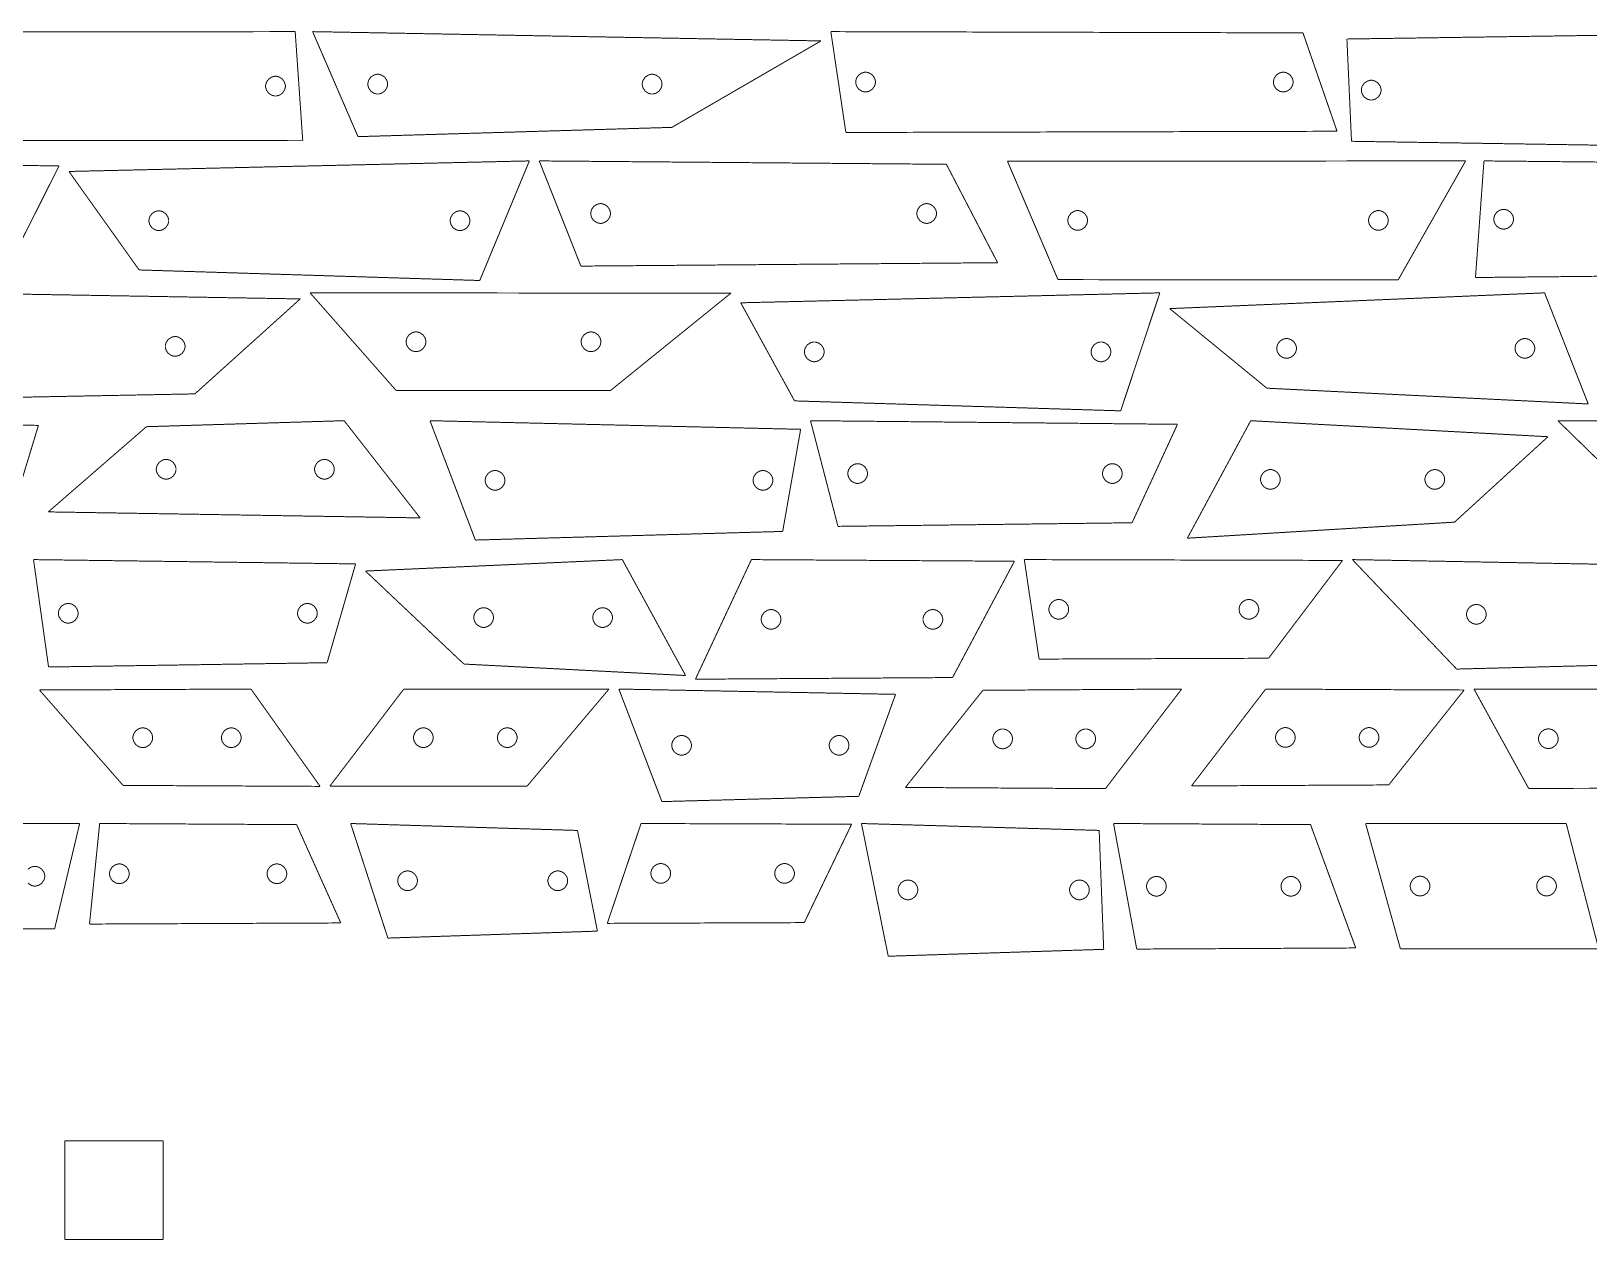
# Model space of a CAD drawing. Extents: x 0 to 51.8, y 1.6 to 26.8.
# Drawn here: x 25.17 to 41.64, y 1.56 to 14.34 of the extents above; entities that cross this region are included whole.
import ezdxf

# ---------------------------------------------------------------- set-up
doc = ezdxf.new("R2010")
doc.units = 0
doc.layers.get('0').update_dxf_attribs({"linetype": 'CONTINUOUS'})

msp = doc.modelspace()

# ---------------------------------------------------------------- linework, layer by layer
at = {"color": 0, "const_width": 0.01042}
for points in [[(22.6238, 14.3333), (27.9574, 14.3381)], [(27.9574, 14.3381), (28.0372, 13.1849)], [(28.1414, 14.3381), (33.5165, 14.2399)], [(28.1414, 14.3381), (28.6215, 13.2275)], [(33.6207, 14.3381), (38.6126, 14.325)], [(33.6207, 14.3381), (33.7796, 13.2714)], [(38.6126, 14.325), (38.9729, 13.2844)], [(39.0771, 14.2601), (44.424, 14.3381)], [(33.5165, 14.2399), (31.9396, 13.3256)], [(39.0771, 14.2601), (39.1257, 13.1783)], [(22.7051, 13.1896), (28.0372, 13.1849)], [(28.6215, 13.2275), (31.9396, 13.3256)], [(33.7796, 13.2714), (38.9729, 13.2844)], [(39.1257, 13.1783), (44.1097, 13.1005)], [(20.5243, 12.9709), (25.4611, 12.9183)], [(25.4611, 12.9183), (24.8844, 11.7726)], [(25.5653, 12.8592), (30.4333, 12.9709)], [(25.5653, 12.8592), (26.3071, 11.8178)], [(30.4333, 12.9709), (29.9087, 11.706)], [(30.5375, 12.9709), (34.8424, 12.9351)], [(30.5375, 12.9709), (30.9781, 11.8583)], [(34.8424, 12.9351), (35.3839, 11.8942)], [(35.4881, 12.9674), (40.3324, 12.9709)], [(35.4881, 12.9674), (36.0222, 11.7152)], [(40.3324, 12.9709), (39.6185, 11.7117)], [(40.526, 12.9709), (40.4365, 11.7376)], [(40.526, 12.9709), (45.2426, 12.9245)], [(30.9781, 11.8583), (35.3839, 11.8942)], [(26.3071, 11.8178), (29.9087, 11.706)], [(36.0222, 11.7152), (39.6185, 11.7117)], [(40.4365, 11.7376), (45.0368, 11.784)], [(24.2614, 11.5753), (28.0108, 11.5113)], [(28.115, 11.5753), (32.564, 11.5722)], [(28.115, 11.5753), (29.0264, 10.541)], [(32.564, 11.5722), (31.2933, 10.5441)], [(32.6682, 11.4701), (37.0993, 11.5753)], [(37.0993, 11.5753), (36.6853, 10.3275)], [(37.2035, 11.4086), (41.1671, 11.5753)], [(41.1671, 11.5753), (41.6285, 10.4003)], [(28.0108, 11.5113), (26.8968, 10.5069)], [(32.6682, 11.4701), (33.2372, 10.4327)], [(37.2035, 11.4086), (38.231, 10.5671)], [(29.0264, 10.541), (31.2933, 10.5441)], [(38.231, 10.5671), (41.6285, 10.4003)], [(23.5617, 10.4429), (26.8968, 10.5069)], [(33.2372, 10.4327), (36.6853, 10.3275)], [(21.2974, 10.2233), (25.2429, 10.1738)], [(26.3847, 10.1599), (28.475, 10.2233)], [(28.475, 10.2233), (29.2782, 9.19536)], [(29.3824, 10.2233), (33.3015, 10.1321)], [(29.3824, 10.2233), (29.8622, 8.96089)], [(33.4057, 10.2233), (37.2858, 10.1852)], [(33.4057, 10.2233), (33.696, 9.10568)], [(38.06, 10.2233), (37.39, 8.98062)], [(38.06, 10.2233), (41.2029, 10.0538)], [(41.3071, 10.2233), (45.0964, 10.2135)], [(41.3071, 10.2233), (42.3804, 9.17567)], [(25.2429, 10.1738), (24.8579, 8.90788)], [(26.3847, 10.1599), (25.3471, 9.25874)], [(33.3015, 10.1321), (33.1114, 9.05214)], [(37.2858, 10.1852), (36.8054, 9.14382)], [(41.2029, 10.0538), (40.2146, 9.15022)], [(25.3471, 9.25874), (29.2782, 9.19536)], [(33.696, 9.10568), (36.8054, 9.14382)], [(37.39, 8.98062), (40.2146, 9.15022)], [(29.8622, 8.96089), (33.1114, 9.05214)], [(25.1906, 8.75418), (28.5964, 8.70876)], [(25.1906, 8.75418), (25.3496, 7.61828)], [(28.7006, 8.63314), (31.416, 8.75418)], [(31.416, 8.75418), (32.0849, 7.52838)], [(32.7807, 8.75418), (32.189, 7.48926)], [(32.7807, 8.75418), (35.5618, 8.73671)], [(35.5618, 8.73671), (34.9076, 7.50678)], [(35.666, 8.75418), (39.0307, 8.74544)], [(35.666, 8.75418), (35.8224, 7.7021)], [(39.0307, 8.74544), (38.2489, 7.71083)], [(39.1349, 8.75418), (42.2671, 8.69586)], [(39.1349, 8.75418), (40.2375, 7.59625)], [(28.5964, 8.70876), (28.2949, 7.66368)], [(28.7006, 8.63314), (29.7414, 7.64942)], [(25.3496, 7.61828), (28.2949, 7.66368)], [(29.7414, 7.64942), (32.0849, 7.52838)], [(35.8224, 7.7021), (38.2489, 7.71083)], [(40.2375, 7.59625), (42.4844, 7.65457)], [(32.189, 7.48926), (34.9076, 7.50678)], [(25.2535, 7.37511), (27.49, 7.3851)], [(25.2535, 7.37511), (26.1378, 6.36589)], [(27.49, 7.3851), (28.2207, 6.35585)], [(29.1039, 7.38254), (28.3249, 6.35949)], [(29.1039, 7.38254), (31.2751, 7.3851)], [(31.2751, 7.3851), (30.4081, 6.35693)], [(31.3793, 7.3851), (34.3049, 7.32921)], [(31.3793, 7.3851), (31.8344, 6.19461)], [(34.3049, 7.32921), (33.9161, 6.25054)], [(35.2289, 7.37224), (34.409, 6.34462)], [(35.2289, 7.37224), (37.33, 7.3851)], [(37.33, 7.3851), (36.524, 6.33176)], [(38.2182, 7.3851), (37.4342, 6.36079)], [(38.2182, 7.3851), (40.3165, 7.37489)], [(40.3165, 7.37489), (39.5192, 6.37104)], [(40.4207, 7.3851), (43.2975, 7.38319)], [(40.4207, 7.3851), (40.9985, 6.33453)], [(26.1378, 6.36589), (28.2207, 6.35585)], [(28.3249, 6.35949), (30.4081, 6.35693)], [(34.409, 6.34462), (36.524, 6.33176)], [(37.4342, 6.36079), (39.5192, 6.37104)], [(40.9985, 6.33453), (43.0807, 6.33649)], [(31.8344, 6.19461), (33.9161, 6.25054)], [(23.0119, 5.95796), (25.6785, 5.96306)], [(25.6785, 5.96306), (25.4135, 4.84814)], [(25.89, 5.96306), (25.7826, 4.89953)], [(25.89, 5.96306), (27.9721, 5.95128)], [(27.9721, 5.95128), (28.4394, 4.91129)], [(28.5436, 5.96306), (30.9422, 5.88971)], [(28.5436, 5.96306), (28.9372, 4.75136)], [(31.6142, 5.96306), (31.2571, 4.90707)], [(31.6142, 5.96306), (33.8403, 5.95535)], [(33.8403, 5.95535), (33.3397, 4.91476)], [(33.9444, 5.96306), (36.4578, 5.89014)], [(33.9444, 5.96306), (34.2276, 4.55925)], [(36.6097, 5.96306), (38.6928, 5.95122)], [(36.6097, 5.96306), (36.8549, 4.63499)], [(38.6928, 5.95122), (39.1704, 4.64681)], [(39.2746, 5.96306), (41.396, 5.96268)], [(39.2746, 5.96306), (39.6424, 4.63878)], [(41.396, 5.96268), (41.7386, 4.63921)], [(30.9422, 5.88971), (31.1529, 4.82471)], [(36.4578, 5.89014), (36.5056, 4.63222)], [(25.1314, 5.47928), (25.1644, 5.50163), (25.195, 5.50976), (25.2051, 5.50976), (25.2151, 5.50976), (25.2456, 5.50163), (25.2787, 5.47928), (25.3011, 5.44618), (25.3093, 5.41575), (25.3093, 5.4056), (25.3093, 5.4056), (25.3093, 5.39551), (25.3011, 5.36507), (25.2787, 5.33197), (25.2456, 5.30963), (25.2151, 5.30143), (25.2051, 5.30143), (25.195, 5.30143), (25.1644, 5.30963), (25.1314, 5.33197)], [(23.3199, 4.85325), (25.4135, 4.84814)], [(25.7826, 4.89953), (28.4394, 4.91129)], [(28.9372, 4.75136), (31.1529, 4.82471)], [(31.2571, 4.90707), (33.3397, 4.91476)], [(34.2276, 4.55925), (36.5056, 4.63222)], [(36.8549, 4.63499), (39.1704, 4.64681)], [(39.6424, 4.63878), (41.7386, 4.63921)]]:
    msp.add_lwpolyline(points, dxfattribs=at)
for points in [[(27.8532, 13.7614), (27.8532, 13.7514), (27.845, 13.7209), (27.8226, 13.6878), (27.7896, 13.6655), (27.7592, 13.6573), (27.749, 13.6573), (27.7389, 13.6573), (27.7085, 13.6655), (27.6754, 13.6878), (27.6531, 13.7209), (27.6449, 13.7514), (27.6449, 13.7614), (27.6449, 13.7716), (27.6531, 13.802), (27.6754, 13.8351), (27.7085, 13.8575), (27.7389, 13.8656), (27.749, 13.8656), (27.7592, 13.8656), (27.7896, 13.8575), (27.8226, 13.8351), (27.845, 13.802), (27.8532, 13.7716), (27.8532, 13.7614)], [(28.934, 13.7828), (28.934, 13.7727), (28.9258, 13.7422), (28.9035, 13.7092), (28.8704, 13.6868), (28.84, 13.6786), (28.8299, 13.6786), (28.8197, 13.6786), (28.7893, 13.6868), (28.7562, 13.7092), (28.7339, 13.7422), (28.7257, 13.7727), (28.7257, 13.7828), (28.7257, 13.7929), (28.7339, 13.8233), (28.7562, 13.8564), (28.7893, 13.8788), (28.8197, 13.8869), (28.8299, 13.8869), (28.84, 13.8869), (28.8704, 13.8788), (28.9035, 13.8564), (28.9258, 13.8233), (28.934, 13.7929), (28.934, 13.7828)], [(31.8354, 13.7828), (31.8354, 13.7727), (31.8272, 13.7422), (31.8049, 13.7092), (31.7718, 13.6868), (31.7414, 13.6786), (31.7312, 13.6786), (31.7211, 13.6786), (31.6907, 13.6868), (31.6575, 13.7092), (31.6351, 13.7422), (31.6271, 13.7727), (31.6271, 13.7828), (31.6271, 13.7929), (31.6351, 13.8233), (31.6575, 13.8564), (31.6907, 13.8788), (31.7211, 13.8869), (31.7312, 13.8869), (31.7414, 13.8869), (31.7718, 13.8788), (31.8049, 13.8564), (31.8272, 13.8233), (31.8354, 13.7929), (31.8354, 13.7828)], [(34.0921, 13.8047), (34.0921, 13.7946), (34.0839, 13.7642), (34.0615, 13.7311), (34.0285, 13.7087), (33.9981, 13.7005), (33.9879, 13.7005), (33.9778, 13.7005), (33.9474, 13.7087), (33.9142, 13.7311), (33.8918, 13.7642), (33.8837, 13.7946), (33.8837, 13.8047), (33.8837, 13.8148), (33.8918, 13.8453), (33.9142, 13.8784), (33.9474, 13.9007), (33.9778, 13.9089), (33.9879, 13.9089), (33.9981, 13.9089), (34.0285, 13.9007), (34.0615, 13.8784), (34.0839, 13.8453), (34.0921, 13.8148), (34.0921, 13.8047)], [(38.5085, 13.8047), (38.5085, 13.7946), (38.5003, 13.7642), (38.4779, 13.7311), (38.4447, 13.7087), (38.4143, 13.7005), (38.4043, 13.7005), (38.3942, 13.7005), (38.3636, 13.7087), (38.3306, 13.7311), (38.3082, 13.7642), (38.3001, 13.7946), (38.3001, 13.8047), (38.3001, 13.8148), (38.3082, 13.8453), (38.3306, 13.8784), (38.3636, 13.9007), (38.3942, 13.9089), (38.4043, 13.9089), (38.4143, 13.9089), (38.4447, 13.9007), (38.4779, 13.8784), (38.5003, 13.8453), (38.5085, 13.8148), (38.5085, 13.8047)], [(39.4382, 13.7192), (39.4382, 13.7092), (39.43, 13.6787), (39.4076, 13.6456), (39.3744, 13.6233), (39.344, 13.6151), (39.334, 13.6151), (39.3239, 13.6151), (39.2935, 13.6233), (39.2603, 13.6456), (39.2379, 13.6787), (39.2299, 13.7092), (39.2299, 13.7192), (39.2299, 13.7294), (39.2379, 13.7598), (39.2603, 13.7929), (39.2935, 13.8153), (39.3239, 13.8234), (39.334, 13.8234), (39.344, 13.8234), (39.3744, 13.8153), (39.4076, 13.7929), (39.43, 13.7598), (39.4382, 13.7294), (39.4382, 13.7192)], [(31.2906, 12.4147), (31.2906, 12.4046), (31.2824, 12.3741), (31.26, 12.341), (31.2269, 12.3187), (31.1964, 12.3105), (31.1864, 12.3105), (31.1762, 12.3105), (31.1458, 12.3187), (31.1126, 12.341), (31.0903, 12.3741), (31.0822, 12.4046), (31.0822, 12.4147), (31.0822, 12.4248), (31.0903, 12.4552), (31.1126, 12.4883), (31.1458, 12.5107), (31.1762, 12.5188), (31.1864, 12.5188), (31.1964, 12.5188), (31.2269, 12.5107), (31.26, 12.4883), (31.2824, 12.4552), (31.2906, 12.4248), (31.2906, 12.4147)], [(34.7382, 12.4147), (34.7382, 12.4046), (34.73, 12.3741), (34.7076, 12.341), (34.6746, 12.3187), (34.6442, 12.3105), (34.634, 12.3105), (34.6239, 12.3105), (34.5935, 12.3187), (34.5604, 12.341), (34.5381, 12.3741), (34.5299, 12.4046), (34.5299, 12.4147), (34.5299, 12.4248), (34.5381, 12.4552), (34.5604, 12.4883), (34.5935, 12.5107), (34.6239, 12.5188), (34.634, 12.5188), (34.6442, 12.5188), (34.6746, 12.5107), (34.7076, 12.4883), (34.73, 12.4552), (34.7382, 12.4248), (34.7382, 12.4147)], [(26.6196, 12.3385), (26.6196, 12.3284), (26.6114, 12.298), (26.589, 12.2649), (26.556, 12.2425), (26.5256, 12.2343), (26.5154, 12.2343), (26.5053, 12.2343), (26.4749, 12.2425), (26.4417, 12.2649), (26.4194, 12.298), (26.4112, 12.3284), (26.4112, 12.3385), (26.4112, 12.3486), (26.4194, 12.3791), (26.4417, 12.4122), (26.4749, 12.4345), (26.5053, 12.4427), (26.5154, 12.4427), (26.5256, 12.4427), (26.556, 12.4345), (26.589, 12.4122), (26.6114, 12.3791), (26.6196, 12.3486), (26.6196, 12.3385)], [(29.8046, 12.3385), (29.8046, 12.3284), (29.7964, 12.298), (29.774, 12.2649), (29.7408, 12.2425), (29.7104, 12.2343), (29.7004, 12.2343), (29.6903, 12.2343), (29.6597, 12.2425), (29.6267, 12.2649), (29.6043, 12.298), (29.5962, 12.3284), (29.5962, 12.3385), (29.5962, 12.3486), (29.6043, 12.3791), (29.6267, 12.4122), (29.6597, 12.4345), (29.6903, 12.4427), (29.7004, 12.4427), (29.7104, 12.4427), (29.7408, 12.4345), (29.774, 12.4122), (29.7964, 12.3791), (29.8046, 12.3486), (29.8046, 12.3385)], [(36.3347, 12.3413), (36.3347, 12.3312), (36.3265, 12.3008), (36.3042, 12.2677), (36.2711, 12.2453), (36.2407, 12.2371), (36.2306, 12.2371), (36.2204, 12.2371), (36.19, 12.2453), (36.1569, 12.2677), (36.1346, 12.3008), (36.1264, 12.3312), (36.1264, 12.3413), (36.1264, 12.3515), (36.1346, 12.3819), (36.1569, 12.415), (36.19, 12.4373), (36.2204, 12.4455), (36.2306, 12.4455), (36.2407, 12.4455), (36.2711, 12.4373), (36.3042, 12.415), (36.3265, 12.3819), (36.3347, 12.3515), (36.3347, 12.3413)], [(39.5143, 12.3413), (39.5143, 12.3312), (39.5061, 12.3008), (39.4838, 12.2677), (39.4507, 12.2453), (39.4203, 12.2371), (39.4101, 12.2371), (39.4, 12.2371), (39.3696, 12.2453), (39.3365, 12.2677), (39.3142, 12.3008), (39.306, 12.3312), (39.306, 12.3413), (39.306, 12.3515), (39.3142, 12.3819), (39.3365, 12.415), (39.3696, 12.4373), (39.4, 12.4455), (39.4101, 12.4455), (39.4203, 12.4455), (39.4507, 12.4373), (39.4838, 12.415), (39.5061, 12.3819), (39.5143, 12.3515), (39.5143, 12.3413)], [(40.8385, 12.3542), (40.8385, 12.3441), (40.8303, 12.3137), (40.8079, 12.2806), (40.7749, 12.2583), (40.7444, 12.2501), (40.7343, 12.2501), (40.7242, 12.2501), (40.6937, 12.2583), (40.6607, 12.2806), (40.6383, 12.3137), (40.6301, 12.3441), (40.6301, 12.3542), (40.6301, 12.3644), (40.6383, 12.3948), (40.6607, 12.4279), (40.6937, 12.4503), (40.7242, 12.4584), (40.7343, 12.4584), (40.7444, 12.4584), (40.7749, 12.4503), (40.8079, 12.4279), (40.8303, 12.3948), (40.8385, 12.3644), (40.8385, 12.3542)], [(26.7926, 11.0091), (26.7926, 10.999), (26.7844, 10.9686), (26.7621, 10.9355), (26.729, 10.9131), (26.6986, 10.9049), (26.6885, 10.9049), (26.6783, 10.9049), (26.6479, 10.9131), (26.6149, 10.9355), (26.5925, 10.9686), (26.5843, 10.999), (26.5843, 11.0091), (26.5843, 11.0193), (26.5925, 11.0497), (26.6149, 11.0828), (26.6479, 11.1051), (26.6783, 11.1133), (26.6885, 11.1133), (26.6986, 11.1133), (26.729, 11.1051), (26.7621, 11.0828), (26.7844, 11.0497), (26.7926, 11.0193), (26.7926, 11.0091)], [(29.3389, 11.0581), (29.3389, 11.048), (29.3307, 11.0176), (29.3083, 10.9845), (29.2753, 10.9621), (29.2449, 10.9539), (29.2347, 10.9539), (29.2246, 10.9539), (29.1942, 10.9621), (29.161, 10.9845), (29.1386, 11.0176), (29.1306, 11.048), (29.1306, 11.0581), (29.1306, 11.0683), (29.1386, 11.0987), (29.161, 11.1318), (29.1942, 11.1541), (29.2246, 11.1623), (29.2347, 11.1623), (29.2449, 11.1623), (29.2753, 11.1541), (29.3083, 11.1318), (29.3307, 11.0987), (29.3389, 11.0683), (29.3389, 11.0581)], [(31.1892, 11.0581), (31.1892, 11.048), (31.181, 11.0176), (31.1586, 10.9845), (31.1256, 10.9621), (31.0951, 10.9539), (31.085, 10.9539), (31.0749, 10.9539), (31.0444, 10.9621), (31.0114, 10.9845), (30.989, 11.0176), (30.9808, 11.048), (30.9808, 11.0581), (30.9808, 11.0683), (30.989, 11.0987), (31.0114, 11.1318), (31.0444, 11.1541), (31.0749, 11.1623), (31.085, 11.1623), (31.0951, 11.1623), (31.1256, 11.1541), (31.1586, 11.1318), (31.181, 11.0987), (31.1892, 11.0683), (31.1892, 11.0581)], [(33.5497, 10.9514), (33.5497, 10.9413), (33.5415, 10.9109), (33.5192, 10.8778), (33.4861, 10.8554), (33.4556, 10.8472), (33.4456, 10.8472), (33.4354, 10.8472), (33.405, 10.8554), (33.3718, 10.8778), (33.3494, 10.9109), (33.3414, 10.9413), (33.3414, 10.9514), (33.3414, 10.9615), (33.3494, 10.992), (33.3718, 11.0251), (33.405, 11.0474), (33.4354, 11.0556), (33.4456, 11.0556), (33.4556, 11.0556), (33.4861, 11.0474), (33.5192, 11.0251), (33.5415, 10.992), (33.5497, 10.9615), (33.5497, 10.9514)], [(36.5811, 10.9514), (36.5811, 10.9413), (36.5729, 10.9109), (36.5506, 10.8778), (36.5174, 10.8554), (36.4869, 10.8472), (36.4769, 10.8472), (36.4668, 10.8472), (36.4362, 10.8554), (36.4032, 10.8778), (36.3808, 10.9109), (36.3728, 10.9413), (36.3728, 10.9514), (36.3728, 10.9615), (36.3808, 10.992), (36.4032, 11.0251), (36.4362, 11.0474), (36.4668, 11.0556), (36.4769, 11.0556), (36.4869, 11.0556), (36.5174, 11.0474), (36.5506, 11.0251), (36.5729, 10.992), (36.5811, 10.9615), (36.5811, 10.9514)], [(38.5435, 10.9878), (38.5435, 10.9777), (38.5353, 10.9473), (38.5129, 10.9142), (38.4797, 10.8918), (38.4493, 10.8836), (38.4393, 10.8836), (38.429, 10.8836), (38.3986, 10.8918), (38.3656, 10.9142), (38.3432, 10.9473), (38.3351, 10.9777), (38.3351, 10.9878), (38.3351, 10.9979), (38.3432, 11.0284), (38.3656, 11.0615), (38.3986, 11.0838), (38.429, 11.092), (38.4393, 11.092), (38.4493, 11.092), (38.4797, 11.0838), (38.5129, 11.0615), (38.5353, 11.0284), (38.5435, 10.9979), (38.5435, 10.9878)], [(41.0629, 10.9878), (41.0629, 10.9777), (41.0547, 10.9473), (41.0324, 10.9142), (40.9993, 10.8918), (40.9688, 10.8836), (40.9588, 10.8836), (40.9486, 10.8836), (40.9182, 10.8918), (40.885, 10.9142), (40.8626, 10.9473), (40.8546, 10.9777), (40.8546, 10.9878), (40.8546, 10.9979), (40.8626, 11.0284), (40.885, 11.0615), (40.9182, 11.0838), (40.9486, 11.092), (40.9588, 11.092), (40.9688, 11.092), (40.9993, 11.0838), (41.0324, 11.0615), (41.0547, 11.0284), (41.0629, 10.9979), (41.0629, 10.9878)], [(26.6972, 9.70936), (26.6972, 9.69928), (26.689, 9.66883), (26.6667, 9.63574), (26.6336, 9.61339), (26.6032, 9.60519), (26.5931, 9.60519), (26.5829, 9.60519), (26.5525, 9.61339), (26.5194, 9.63574), (26.4971, 9.66883), (26.4889, 9.69928), (26.4889, 9.70936), (26.4889, 9.71951), (26.4971, 9.74994), (26.5194, 9.78304), (26.5525, 9.80539), (26.5829, 9.81353), (26.5931, 9.81353), (26.6032, 9.81353), (26.6336, 9.80539), (26.6667, 9.78304), (26.689, 9.74994), (26.6972, 9.71951), (26.6972, 9.70936)], [(28.3708, 9.70936), (28.3708, 9.69928), (28.3626, 9.66883), (28.3403, 9.63574), (28.3072, 9.61339), (28.2768, 9.60519), (28.2667, 9.60519), (28.2565, 9.60519), (28.2261, 9.61339), (28.1929, 9.63574), (28.1707, 9.66883), (28.1625, 9.69928), (28.1625, 9.70936), (28.1625, 9.71951), (28.1707, 9.74994), (28.1929, 9.78304), (28.2261, 9.80539), (28.2565, 9.81353), (28.2667, 9.81353), (28.2768, 9.81353), (28.3072, 9.80539), (28.3403, 9.78304), (28.3626, 9.74994), (28.3708, 9.71951), (28.3708, 9.70936)], [(34.0085, 9.6645), (34.0085, 9.6544), (34.0003, 9.62397), (33.9779, 9.59088), (33.9449, 9.56853), (33.9144, 9.56033), (33.9043, 9.56033), (33.8942, 9.56033), (33.8637, 9.56853), (33.8307, 9.59088), (33.8083, 9.62397), (33.8001, 9.6544), (33.8001, 9.6645), (33.8001, 9.67464), (33.8083, 9.70508), (33.8307, 9.73817), (33.8637, 9.76053), (33.8942, 9.76867), (33.9043, 9.76867), (33.9144, 9.76867), (33.9449, 9.76053), (33.9779, 9.73817), (34.0003, 9.70508), (34.0085, 9.67464), (34.0085, 9.6645)], [(36.7013, 9.6645), (36.7013, 9.6544), (36.6931, 9.62397), (36.6707, 9.59088), (36.6376, 9.56853), (36.6071, 9.56033), (36.5971, 9.56033), (36.5869, 9.56033), (36.5565, 9.56853), (36.5233, 9.59088), (36.501, 9.62397), (36.4929, 9.6544), (36.4929, 9.6645), (36.4929, 9.67464), (36.501, 9.70508), (36.5233, 9.73817), (36.5565, 9.76053), (36.5869, 9.76867), (36.5971, 9.76867), (36.6071, 9.76867), (36.6376, 9.76053), (36.6707, 9.73817), (36.6931, 9.70508), (36.7013, 9.67464), (36.7013, 9.6645)], [(30.1747, 9.59213), (30.1747, 9.58203), (30.1665, 9.5516), (30.1442, 9.5185), (30.1111, 9.49615), (30.0806, 9.48796), (30.0706, 9.48796), (30.0604, 9.48796), (30.03, 9.49615), (29.9968, 9.5185), (29.9744, 9.5516), (29.9664, 9.58203), (29.9664, 9.59213), (29.9664, 9.60226), (29.9744, 9.63271), (29.9968, 9.66581), (30.03, 9.68815), (30.0604, 9.69629), (30.0706, 9.69629), (30.0806, 9.69629), (30.1111, 9.68815), (30.1442, 9.66581), (30.1665, 9.63271), (30.1747, 9.60226), (30.1747, 9.59213)], [(33.0072, 9.59213), (33.0072, 9.58203), (32.999, 9.5516), (32.9767, 9.5185), (32.9436, 9.49615), (32.9132, 9.48796), (32.9031, 9.48796), (32.8929, 9.48796), (32.8625, 9.49615), (32.8293, 9.5185), (32.8071, 9.5516), (32.7989, 9.58203), (32.7989, 9.59213), (32.7989, 9.60226), (32.8071, 9.63271), (32.8293, 9.66581), (32.8625, 9.68815), (32.8929, 9.69629), (32.9031, 9.69629), (32.9132, 9.69629), (32.9436, 9.68815), (32.9767, 9.66581), (32.999, 9.63271), (33.0072, 9.60226), (33.0072, 9.59213)], [(38.3725, 9.602), (38.3725, 9.5919), (38.3643, 9.56147), (38.3419, 9.52838), (38.3088, 9.50603), (38.2783, 9.49783), (38.2683, 9.49783), (38.2582, 9.49783), (38.2276, 9.50603), (38.1946, 9.52838), (38.1722, 9.56147), (38.1642, 9.5919), (38.1642, 9.602), (38.1642, 9.61214), (38.1722, 9.64258), (38.1946, 9.67567), (38.2276, 9.69803), (38.2582, 9.70617), (38.2683, 9.70617), (38.2783, 9.70617), (38.3088, 9.69803), (38.3419, 9.67567), (38.3643, 9.64258), (38.3725, 9.61214), (38.3725, 9.602)], [(40.1104, 9.602), (40.1104, 9.5919), (40.1022, 9.56147), (40.0799, 9.52838), (40.0468, 9.50603), (40.0164, 9.49783), (40.0062, 9.49783), (39.9961, 9.49783), (39.9657, 9.50603), (39.9325, 9.52838), (39.9103, 9.56147), (39.9021, 9.5919), (39.9021, 9.602), (39.9021, 9.61214), (39.9103, 9.64258), (39.9325, 9.67567), (39.9657, 9.69803), (39.9961, 9.70617), (40.0062, 9.70617), (40.0164, 9.70617), (40.0468, 9.69803), (40.0799, 9.67567), (40.1022, 9.64258), (40.1104, 9.61214), (40.1104, 9.602)], [(25.6621, 8.18625), (25.6621, 8.17617), (25.6539, 8.14572), (25.6315, 8.11263), (25.5985, 8.09028), (25.5679, 8.08208), (25.5579, 8.08208), (25.5478, 8.08208), (25.5174, 8.09028), (25.4842, 8.11263), (25.4618, 8.14572), (25.4538, 8.17617), (25.4538, 8.18625), (25.4538, 8.1964), (25.4618, 8.22683), (25.4842, 8.25993), (25.5174, 8.28228), (25.5478, 8.29042), (25.5579, 8.29042), (25.5679, 8.29042), (25.5985, 8.28228), (25.6315, 8.25993), (25.6539, 8.22683), (25.6621, 8.1964), (25.6621, 8.18625)], [(28.1907, 8.18625), (28.1907, 8.17617), (28.1825, 8.14572), (28.1601, 8.11263), (28.1271, 8.09028), (28.0967, 8.08208), (28.0865, 8.08208), (28.0764, 8.08208), (28.046, 8.09028), (28.0129, 8.11263), (27.9906, 8.14572), (27.9824, 8.17617), (27.9824, 8.18625), (27.9824, 8.1964), (27.9906, 8.22683), (28.0129, 8.25993), (28.046, 8.28228), (28.0764, 8.29042), (28.0865, 8.29042), (28.0967, 8.29042), (28.1271, 8.28228), (28.1601, 8.25993), (28.1825, 8.22683), (28.1907, 8.1964), (28.1907, 8.18625)], [(30.0539, 8.14128), (30.0539, 8.13118), (30.0457, 8.10075), (30.0233, 8.06765), (29.9903, 8.04531), (29.9599, 8.03711), (29.9497, 8.03711), (29.9396, 8.03711), (29.9092, 8.04531), (29.876, 8.06765), (29.8536, 8.10075), (29.8456, 8.13118), (29.8456, 8.14128), (29.8456, 8.15142), (29.8536, 8.18186), (29.876, 8.21496), (29.9092, 8.23731), (29.9396, 8.24544), (29.9497, 8.24544), (29.9599, 8.24544), (29.9903, 8.23731), (30.0233, 8.21496), (30.0457, 8.18186), (30.0539, 8.15142), (30.0539, 8.14128)], [(31.3118, 8.14128), (31.3118, 8.13118), (31.3036, 8.10075), (31.2813, 8.06765), (31.2482, 8.04531), (31.2178, 8.03711), (31.2076, 8.03711), (31.1975, 8.03711), (31.1671, 8.04531), (31.1339, 8.06765), (31.1117, 8.10075), (31.1035, 8.13118), (31.1035, 8.14128), (31.1035, 8.15142), (31.1117, 8.18186), (31.1339, 8.21496), (31.1671, 8.23731), (31.1975, 8.24544), (31.2076, 8.24544), (31.2178, 8.24544), (31.2482, 8.23731), (31.2813, 8.21496), (31.3036, 8.18186), (31.3118, 8.15142), (31.3118, 8.14128)], [(36.1349, 8.22814), (36.1349, 8.21804), (36.1268, 8.18761), (36.1044, 8.15451), (36.0712, 8.13217), (36.0408, 8.12397), (36.0307, 8.12397), (36.0206, 8.12397), (35.9901, 8.13217), (35.9571, 8.15451), (35.9347, 8.18761), (35.9265, 8.21804), (35.9265, 8.22814), (35.9265, 8.23828), (35.9347, 8.26872), (35.9571, 8.30181), (35.9901, 8.32417), (36.0206, 8.33231), (36.0307, 8.33231), (36.0408, 8.33231), (36.0712, 8.32417), (36.1044, 8.30181), (36.1268, 8.26872), (36.1349, 8.23828), (36.1349, 8.22814)], [(38.1447, 8.22814), (38.1447, 8.21804), (38.1365, 8.18761), (38.1142, 8.15451), (38.0811, 8.13217), (38.0506, 8.12397), (38.0406, 8.12397), (38.0304, 8.12397), (38, 8.13217), (37.9668, 8.15451), (37.9444, 8.18761), (37.9364, 8.21804), (37.9364, 8.22814), (37.9364, 8.23828), (37.9444, 8.26872), (37.9668, 8.30181), (38, 8.32417), (38.0304, 8.33231), (38.0406, 8.33231), (38.0506, 8.33231), (38.0811, 8.32417), (38.1142, 8.30181), (38.1365, 8.26872), (38.1447, 8.23828), (38.1447, 8.22814)], [(40.55, 8.17524), (40.55, 8.16515), (40.5418, 8.13471), (40.5194, 8.10161), (40.4864, 8.07926), (40.456, 8.07107), (40.4458, 8.07107), (40.4357, 8.07107), (40.4053, 8.07926), (40.3722, 8.10161), (40.3499, 8.13471), (40.3417, 8.16515), (40.3417, 8.17524), (40.3417, 8.18539), (40.3499, 8.21582), (40.3722, 8.24892), (40.4053, 8.27126), (40.4357, 8.2794), (40.4458, 8.2794), (40.456, 8.2794), (40.4864, 8.27126), (40.5194, 8.24892), (40.5418, 8.21582), (40.55, 8.18539), (40.55, 8.17524)], [(33.0932, 8.12175), (33.0932, 8.11165), (33.085, 8.08122), (33.0626, 8.04813), (33.0296, 8.02576), (32.999, 8.01758), (32.989, 8.01758), (32.9789, 8.01758), (32.9485, 8.02576), (32.9153, 8.04813), (32.8929, 8.08122), (32.8849, 8.11165), (32.8849, 8.12175), (32.8849, 8.13189), (32.8929, 8.16233), (32.9153, 8.19542), (32.9485, 8.21778), (32.9789, 8.22592), (32.989, 8.22592), (32.999, 8.22592), (33.0296, 8.21778), (33.0626, 8.19542), (33.085, 8.16233), (33.0932, 8.13189), (33.0932, 8.12175)], [(34.8035, 8.12175), (34.8035, 8.11165), (34.7953, 8.08122), (34.7729, 8.04813), (34.7399, 8.02576), (34.7093, 8.01758), (34.6993, 8.01758), (34.6892, 8.01758), (34.6587, 8.02576), (34.6256, 8.04813), (34.6032, 8.08122), (34.5951, 8.11165), (34.5951, 8.12175), (34.5951, 8.13189), (34.6032, 8.16233), (34.6256, 8.19542), (34.6587, 8.21778), (34.6892, 8.22592), (34.6993, 8.22592), (34.7093, 8.22592), (34.7399, 8.21778), (34.7729, 8.19542), (34.7953, 8.16233), (34.8035, 8.13189), (34.8035, 8.12175)], [(26.4503, 6.8705), (26.4503, 6.8604), (26.4421, 6.82997), (26.4197, 6.79688), (26.3867, 6.77453), (26.3561, 6.76633), (26.3461, 6.76633), (26.336, 6.76633), (26.3056, 6.77453), (26.2724, 6.79688), (26.25, 6.82997), (26.2419, 6.8604), (26.2419, 6.8705), (26.2419, 6.88064), (26.25, 6.91108), (26.2724, 6.94417), (26.3056, 6.96653), (26.336, 6.97467), (26.3461, 6.97467), (26.3561, 6.97467), (26.3867, 6.96653), (26.4197, 6.94417), (26.4421, 6.91108), (26.4503, 6.88064), (26.4503, 6.8705)], [(27.3858, 6.8705), (27.3858, 6.8604), (27.3776, 6.82997), (27.3553, 6.79688), (27.3222, 6.77453), (27.2918, 6.76633), (27.2817, 6.76633), (27.2715, 6.76633), (27.2411, 6.77453), (27.2081, 6.79688), (27.1857, 6.82997), (27.1775, 6.8604), (27.1775, 6.8705), (27.1775, 6.88064), (27.1857, 6.91108), (27.2081, 6.94417), (27.2411, 6.96653), (27.2715, 6.97467), (27.2817, 6.97467), (27.2918, 6.97467), (27.3222, 6.96653), (27.3553, 6.94417), (27.3776, 6.91108), (27.3858, 6.88064), (27.3858, 6.8705)], [(29.4164, 6.87104), (29.4164, 6.86094), (29.4082, 6.83051), (29.386, 6.79742), (29.3528, 6.77507), (29.3224, 6.76687), (29.3122, 6.76687), (29.3021, 6.76687), (29.2717, 6.77507), (29.2386, 6.79742), (29.2163, 6.83051), (29.2081, 6.86094), (29.2081, 6.87104), (29.2081, 6.88118), (29.2163, 6.91162), (29.2386, 6.94472), (29.2717, 6.96707), (29.3021, 6.97521), (29.3122, 6.97521), (29.3224, 6.97521), (29.3528, 6.96707), (29.386, 6.94472), (29.4082, 6.91162), (29.4164, 6.88118), (29.4164, 6.87104)], [(30.3039, 6.87104), (30.3039, 6.86094), (30.2957, 6.83051), (30.2733, 6.79742), (30.2401, 6.77507), (30.2097, 6.76687), (30.1997, 6.76687), (30.1894, 6.76687), (30.159, 6.77507), (30.126, 6.79742), (30.1036, 6.83051), (30.0956, 6.86094), (30.0956, 6.87104), (30.0956, 6.88118), (30.1036, 6.91162), (30.126, 6.94472), (30.159, 6.96707), (30.1894, 6.97521), (30.1997, 6.97521), (30.2097, 6.97521), (30.2401, 6.96707), (30.2733, 6.94472), (30.2957, 6.91162), (30.3039, 6.88118), (30.3039, 6.87104)], [(35.5414, 6.85846), (35.5414, 6.84836), (35.5332, 6.81793), (35.5108, 6.78483), (35.4778, 6.76247), (35.4474, 6.75429), (35.4372, 6.75429), (35.4271, 6.75429), (35.3967, 6.76247), (35.3636, 6.78483), (35.3413, 6.81793), (35.3331, 6.84836), (35.3331, 6.85846), (35.3331, 6.8686), (35.3413, 6.89903), (35.3636, 6.93213), (35.3967, 6.95449), (35.4271, 6.96262), (35.4372, 6.96262), (35.4474, 6.96262), (35.4778, 6.95449), (35.5108, 6.93213), (35.5332, 6.89903), (35.5414, 6.8686), (35.5414, 6.85846)], [(36.4199, 6.85846), (36.4199, 6.84836), (36.4117, 6.81793), (36.3893, 6.78483), (36.3561, 6.76247), (36.3257, 6.75429), (36.3157, 6.75429), (36.3056, 6.75429), (36.275, 6.76247), (36.2419, 6.78483), (36.2196, 6.81793), (36.2115, 6.84836), (36.2115, 6.85846), (36.2115, 6.8686), (36.2196, 6.89903), (36.2419, 6.93213), (36.275, 6.95449), (36.3056, 6.96262), (36.3157, 6.96262), (36.3257, 6.96262), (36.3561, 6.95449), (36.3893, 6.93213), (36.4117, 6.89903), (36.4199, 6.8686), (36.4199, 6.85846)], [(38.5307, 6.87294), (38.5307, 6.86285), (38.5225, 6.83242), (38.5001, 6.79932), (38.4671, 6.77696), (38.4365, 6.76878), (38.4265, 6.76878), (38.4164, 6.76878), (38.386, 6.77696), (38.3528, 6.79932), (38.3304, 6.83242), (38.3224, 6.86285), (38.3224, 6.87294), (38.3224, 6.88308), (38.3304, 6.91351), (38.3528, 6.94661), (38.386, 6.96897), (38.4164, 6.97711), (38.4265, 6.97711), (38.4365, 6.97711), (38.4671, 6.96897), (38.5001, 6.94661), (38.5225, 6.91351), (38.5307, 6.88308), (38.5307, 6.87294)], [(39.415, 6.87294), (39.415, 6.86285), (39.4068, 6.83242), (39.3844, 6.79932), (39.3514, 6.77696), (39.321, 6.76878), (39.3108, 6.76878), (39.3007, 6.76878), (39.2703, 6.77696), (39.2372, 6.79932), (39.2149, 6.83242), (39.2067, 6.86285), (39.2067, 6.87294), (39.2067, 6.88308), (39.2149, 6.91351), (39.2372, 6.94661), (39.2703, 6.96897), (39.3007, 6.97711), (39.3108, 6.97711), (39.321, 6.97711), (39.3514, 6.96897), (39.3844, 6.94661), (39.4068, 6.91351), (39.415, 6.88308), (39.415, 6.87294)], [(41.311, 6.85981), (41.311, 6.84972), (41.3028, 6.81928), (41.2806, 6.78618), (41.2474, 6.76383), (41.2169, 6.75564), (41.2068, 6.75564), (41.1967, 6.75564), (41.1662, 6.76383), (41.1332, 6.78618), (41.1108, 6.81928), (41.1026, 6.84972), (41.1026, 6.85981), (41.1026, 6.86996), (41.1108, 6.90039), (41.1332, 6.93349), (41.1662, 6.95583), (41.1967, 6.96397), (41.2068, 6.96397), (41.2169, 6.96397), (41.2474, 6.95583), (41.2806, 6.93349), (41.3028, 6.90039), (41.311, 6.86996), (41.311, 6.85981)], [(32.1469, 6.78988), (32.1469, 6.77979), (32.1388, 6.74935), (32.1164, 6.71625), (32.0833, 6.6939), (32.0528, 6.68571), (32.0428, 6.68571), (32.0326, 6.68571), (32.0022, 6.6939), (31.969, 6.71625), (31.9467, 6.74935), (31.9386, 6.77979), (31.9386, 6.78988), (31.9386, 6.80003), (31.9467, 6.83046), (31.969, 6.86356), (32.0022, 6.8859), (32.0326, 6.89404), (32.0428, 6.89404), (32.0528, 6.89404), (32.0833, 6.8859), (32.1164, 6.86356), (32.1388, 6.83046), (32.1469, 6.80003), (32.1469, 6.78988)], [(33.8119, 6.78988), (33.8119, 6.77979), (33.8038, 6.74935), (33.7814, 6.71625), (33.7483, 6.6939), (33.7179, 6.68571), (33.7078, 6.68571), (33.6976, 6.68571), (33.6672, 6.6939), (33.6342, 6.71625), (33.6118, 6.74935), (33.6036, 6.77979), (33.6036, 6.78988), (33.6036, 6.80003), (33.6118, 6.83046), (33.6342, 6.86356), (33.6672, 6.8859), (33.6976, 6.89404), (33.7078, 6.89404), (33.7179, 6.89404), (33.7483, 6.8859), (33.7814, 6.86356), (33.8038, 6.83046), (33.8119, 6.80003), (33.8119, 6.78988)], [(26.2025, 5.43132), (26.2025, 5.42122), (26.1943, 5.39079), (26.1719, 5.35769), (26.1389, 5.33535), (26.1085, 5.32715), (26.0983, 5.32715), (26.0882, 5.32715), (26.0578, 5.33535), (26.0247, 5.35769), (26.0024, 5.39079), (25.9942, 5.42122), (25.9942, 5.43132), (25.9942, 5.44146), (26.0024, 5.4719), (26.0247, 5.50499), (26.0578, 5.52735), (26.0882, 5.53549), (26.0983, 5.53549), (26.1085, 5.53549), (26.1389, 5.52735), (26.1719, 5.50499), (26.1943, 5.4719), (26.2025, 5.44146), (26.2025, 5.43132)], [(27.8679, 5.43132), (27.8679, 5.42122), (27.8597, 5.39079), (27.8374, 5.35769), (27.8043, 5.33535), (27.7739, 5.32715), (27.7638, 5.32715), (27.7536, 5.32715), (27.7232, 5.33535), (27.6901, 5.35769), (27.6678, 5.39079), (27.6596, 5.42122), (27.6596, 5.43132), (27.6596, 5.44146), (27.6678, 5.4719), (27.6901, 5.50499), (27.7232, 5.52735), (27.7536, 5.53549), (27.7638, 5.53549), (27.7739, 5.53549), (27.8043, 5.52735), (27.8374, 5.50499), (27.8597, 5.4719), (27.8679, 5.44146), (27.8679, 5.43132)], [(29.2497, 5.35721), (29.2497, 5.34711), (29.2415, 5.31668), (29.2192, 5.28358), (29.186, 5.26124), (29.1556, 5.25304), (29.1456, 5.25304), (29.1354, 5.25304), (29.1049, 5.26124), (29.0718, 5.28358), (29.0494, 5.31668), (29.0414, 5.34711), (29.0414, 5.35721), (29.0414, 5.36735), (29.0494, 5.39779), (29.0718, 5.43088), (29.1049, 5.45324), (29.1354, 5.46137), (29.1456, 5.46137), (29.1556, 5.46137), (29.186, 5.45324), (29.2192, 5.43088), (29.2415, 5.39779), (29.2497, 5.36735), (29.2497, 5.35721)], [(30.8381, 5.35721), (30.8381, 5.34711), (30.8299, 5.31668), (30.8075, 5.28358), (30.7744, 5.26124), (30.744, 5.25304), (30.7339, 5.25304), (30.7238, 5.25304), (30.6933, 5.26124), (30.6603, 5.28358), (30.6379, 5.31668), (30.6297, 5.34711), (30.6297, 5.35721), (30.6297, 5.36735), (30.6379, 5.39779), (30.6603, 5.43088), (30.6933, 5.45324), (30.7238, 5.46137), (30.7339, 5.46137), (30.744, 5.46137), (30.7744, 5.45324), (30.8075, 5.43088), (30.8299, 5.39779), (30.8381, 5.36735), (30.8381, 5.35721)], [(31.9267, 5.43506), (31.9267, 5.42497), (31.9185, 5.39453), (31.8961, 5.36143), (31.8631, 5.33908), (31.8326, 5.33089), (31.8225, 5.33089), (31.8124, 5.33089), (31.7819, 5.33908), (31.7487, 5.36143), (31.7264, 5.39453), (31.7183, 5.42497), (31.7183, 5.43506), (31.7183, 5.44521), (31.7264, 5.47564), (31.7487, 5.50874), (31.7819, 5.53108), (31.8124, 5.53922), (31.8225, 5.53922), (31.8326, 5.53922), (31.8631, 5.53108), (31.8961, 5.50874), (31.9185, 5.47564), (31.9267, 5.44521), (31.9267, 5.43506)], [(33.2356, 5.43506), (33.2356, 5.42497), (33.2274, 5.39453), (33.205, 5.36143), (33.1719, 5.33908), (33.1415, 5.33089), (33.1314, 5.33089), (33.1212, 5.33089), (33.0908, 5.33908), (33.0578, 5.36143), (33.0354, 5.39453), (33.0272, 5.42497), (33.0272, 5.43506), (33.0272, 5.44521), (33.0354, 5.47564), (33.0578, 5.50874), (33.0908, 5.53108), (33.1212, 5.53922), (33.1314, 5.53922), (33.1415, 5.53922), (33.1719, 5.53108), (33.205, 5.50874), (33.2274, 5.47564), (33.2356, 5.44521), (33.2356, 5.43506)], [(34.5401, 5.26118), (34.5401, 5.25108), (34.5319, 5.22065), (34.5097, 5.18756), (34.4765, 5.16521), (34.4461, 5.15701), (34.436, 5.15701), (34.4258, 5.15701), (34.3954, 5.16521), (34.3624, 5.18756), (34.34, 5.22065), (34.3318, 5.25108), (34.3318, 5.26118), (34.3318, 5.27132), (34.34, 5.30176), (34.3624, 5.33485), (34.3954, 5.35721), (34.4258, 5.36535), (34.436, 5.36535), (34.4461, 5.36535), (34.4765, 5.35721), (34.5097, 5.33485), (34.5319, 5.30176), (34.5401, 5.27132), (34.5401, 5.26118)], [(36.3536, 5.26118), (36.3536, 5.25108), (36.3454, 5.22065), (36.3231, 5.18756), (36.29, 5.16521), (36.2594, 5.15701), (36.2494, 5.15701), (36.2393, 5.15701), (36.2089, 5.16521), (36.1757, 5.18756), (36.1533, 5.22065), (36.1453, 5.25108), (36.1453, 5.26118), (36.1453, 5.27132), (36.1533, 5.30176), (36.1757, 5.33485), (36.2089, 5.35721), (36.2393, 5.36535), (36.2494, 5.36535), (36.2594, 5.36535), (36.29, 5.35721), (36.3231, 5.33485), (36.3454, 5.30176), (36.3536, 5.27132), (36.3536, 5.26118)], [(37.1674, 5.29904), (37.1674, 5.28896), (37.1592, 5.25851), (37.1368, 5.22542), (37.1036, 5.20307), (37.0732, 5.19488), (37.0632, 5.19488), (37.0531, 5.19488), (37.0226, 5.20307), (36.9894, 5.22542), (36.9671, 5.25851), (36.959, 5.28896), (36.959, 5.29904), (36.959, 5.30919), (36.9671, 5.33963), (36.9894, 5.37272), (37.0226, 5.39507), (37.0531, 5.40321), (37.0632, 5.40321), (37.0732, 5.40321), (37.1036, 5.39507), (37.1368, 5.37272), (37.1592, 5.33963), (37.1674, 5.30919), (37.1674, 5.29904)], [(38.5886, 5.29904), (38.5886, 5.28896), (38.5804, 5.25851), (38.5581, 5.22542), (38.525, 5.20307), (38.4946, 5.19488), (38.4844, 5.19488), (38.4743, 5.19488), (38.4439, 5.20307), (38.4108, 5.22542), (38.3885, 5.25851), (38.3803, 5.28896), (38.3803, 5.29904), (38.3803, 5.30919), (38.3885, 5.33963), (38.4108, 5.37272), (38.4439, 5.39507), (38.4743, 5.40321), (38.4844, 5.40321), (38.4946, 5.40321), (38.525, 5.39507), (38.5581, 5.37272), (38.5804, 5.33963), (38.5886, 5.30919), (38.5886, 5.29904)], [(39.9549, 5.30094), (39.9549, 5.29085), (39.9467, 5.26042), (39.9243, 5.22732), (39.8912, 5.20497), (39.8608, 5.19678), (39.8507, 5.19678), (39.8406, 5.19678), (39.8101, 5.20497), (39.7771, 5.22732), (39.7547, 5.26042), (39.7465, 5.29085), (39.7465, 5.30094), (39.7465, 5.31108), (39.7547, 5.34153), (39.7771, 5.37462), (39.8101, 5.39697), (39.8406, 5.40511), (39.8507, 5.40511), (39.8608, 5.40511), (39.8912, 5.39697), (39.9243, 5.37462), (39.9467, 5.34153), (39.9549, 5.31108), (39.9549, 5.30094)], [(41.2918, 5.30094), (41.2918, 5.29085), (41.2836, 5.26042), (41.2613, 5.22732), (41.2282, 5.20497), (41.1978, 5.19678), (41.1876, 5.19678), (41.1775, 5.19678), (41.1471, 5.20497), (41.114, 5.22732), (41.0917, 5.26042), (41.0835, 5.29085), (41.0835, 5.30094), (41.0835, 5.31108), (41.0917, 5.34153), (41.114, 5.37462), (41.1471, 5.39697), (41.1775, 5.40511), (41.1876, 5.40511), (41.1978, 5.40511), (41.2282, 5.39697), (41.2613, 5.37462), (41.2836, 5.34153), (41.2918, 5.31108), (41.2918, 5.30094)]]:
    msp.add_lwpolyline(points, close=True, dxfattribs=at)
at = {"color": 5, "const_width": 0.01042}
for points in [[(25.5208, 1.56483), (25.5208, 2.6065)], [(25.5208, 2.6065), (26.5625, 2.6065)], [(26.5625, 2.6065), (26.5625, 1.56483)], [(26.5625, 1.56483), (25.5208, 1.56483)]]:
    msp.add_lwpolyline(points, dxfattribs=at)

doc.saveas('drawing.dxf')
